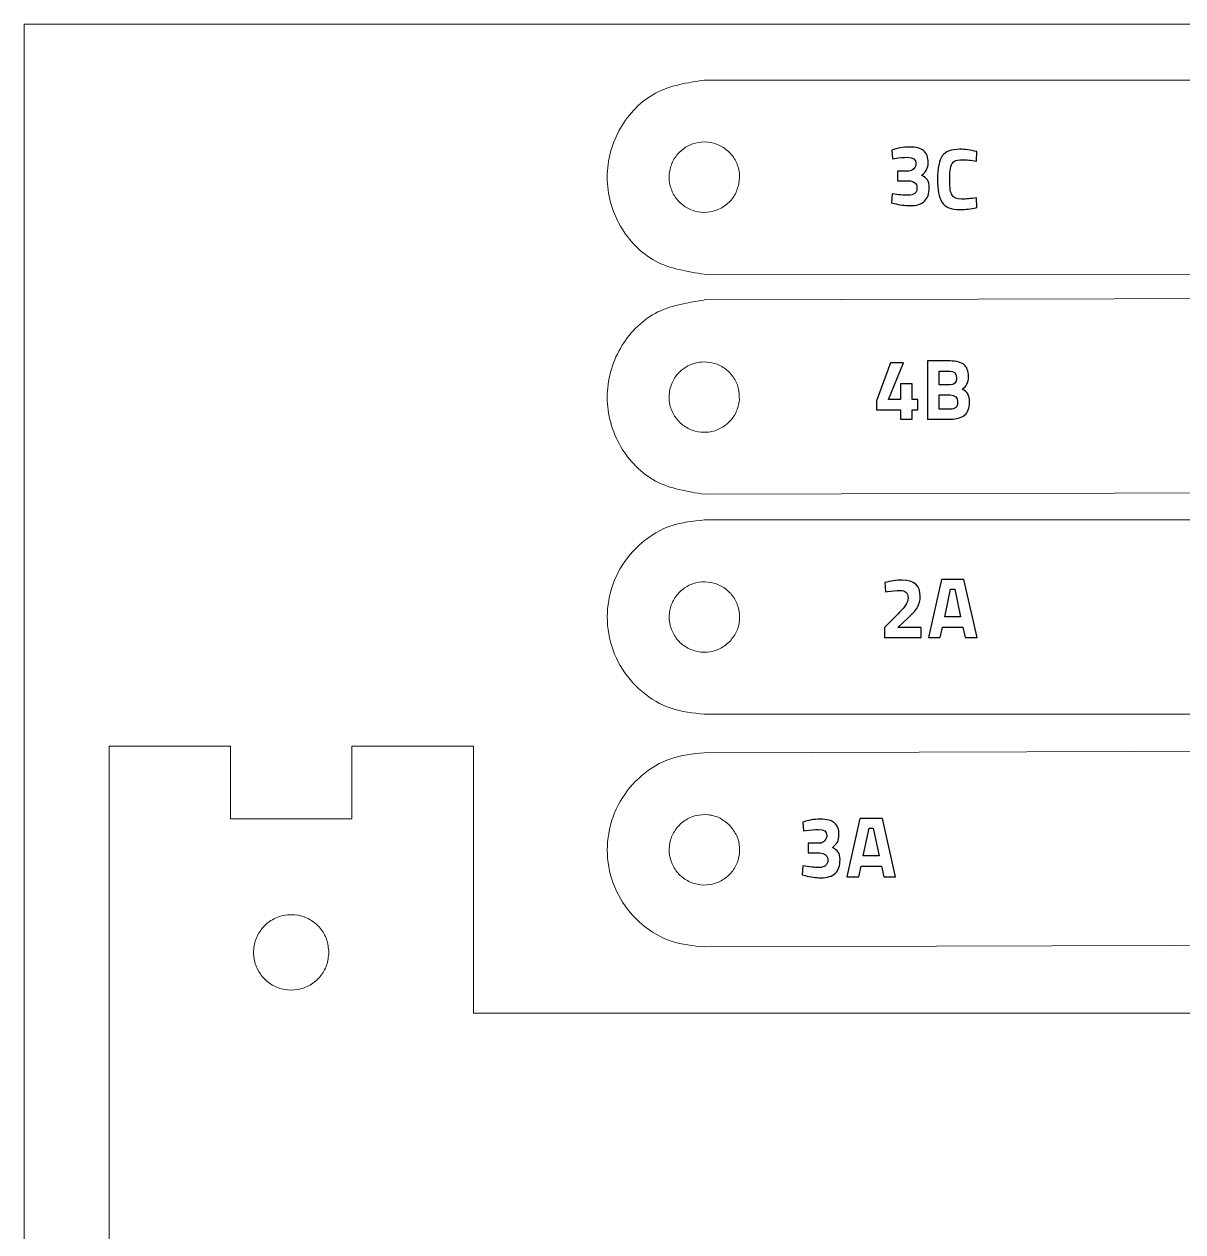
# Model space of a CAD drawing. Header units: millimetres. Extents: x -81 to 463, y -143 to -16.
# Drawn here: x 71.37 to 119.08, y -78.55 to -28.81 of the extents above; entities that cross this region are included whole.
import ezdxf

# ---------------------------------------------------------------- set-up
doc = ezdxf.new("R2010")
doc.units = ezdxf.units.MM
doc.header["$MEASUREMENT"] = 0
doc.layers.add('Layer 1', color=7, linetype='Continuous')

msp = doc.modelspace()

# ---------------------------------------------------------------- linework, layer by layer
at = {"layer": 'Layer 1', "lineweight": 9}
msp.add_lwpolyline([(71.367, -128.295), (240.489, -128.295), (240.489, -28.812), (71.367, -28.812), (71.367, -128.295)], close=True, dxfattribs=at)
for points, knots in [([(99.376, -31.113), (98.671, -31.223), (97.967, -31.333), (97.359, -31.66), (97.359, -31.66), (96.768, -31.976), (96.269, -32.495), (95.924, -33.094), (95.924, -33.094), (95.569, -33.711), (95.378, -34.411), (95.378, -35.112), (95.378, -35.112), (95.378, -35.812), (95.569, -36.513), (95.923, -37.13), (95.923, -37.13), (96.268, -37.729), (96.767, -38.248), (97.357, -38.565), (97.357, -38.565), (97.965, -38.892), (98.669, -39.002), (99.374, -39.113)], [0, 0, 0, 0, 0.142857, 0.142857, 0.142857, 0.142857, 0.285714, 0.285714, 0.285714, 0.285714, 0.428571, 0.428571, 0.428571, 0.428571, 0.571429, 0.571429, 0.571429, 0.571429, 0.714286, 0.714286, 0.714286, 0.714286, 1, 1, 1, 1]), ([(100.801, -35.376), (100.815, -35.206), (100.829, -35.036), (100.805, -34.87), (100.805, -34.87), (100.781, -34.706), (100.721, -34.546), (100.638, -34.4), (100.638, -34.4), (100.553, -34.252), (100.445, -34.12), (100.316, -34.01), (100.316, -34.01), (100.188, -33.9), (100.039, -33.812), (99.88, -33.754), (99.88, -33.754), (99.723, -33.695), (99.556, -33.664), (99.389, -33.663), (99.389, -33.663), (99.22, -33.661), (99.05, -33.69), (98.89, -33.746), (98.89, -33.746), (98.731, -33.803), (98.581, -33.888), (98.45, -33.996), (98.45, -33.996), (98.322, -34.103), (98.212, -34.232), (98.126, -34.376), (98.126, -34.376), (98.04, -34.522), (97.98, -34.683), (97.949, -34.849), (97.949, -34.849), (97.918, -35.016), (97.917, -35.188), (97.946, -35.355), (97.946, -35.355), (97.974, -35.52), (98.03, -35.68), (98.112, -35.825), (98.112, -35.825), (98.196, -35.973), (98.305, -36.106), (98.434, -36.216), (98.434, -36.216), (98.563, -36.326), (98.712, -36.413), (98.871, -36.472), (98.871, -36.472), (99.027, -36.53), (99.194, -36.561), (99.361, -36.563), (99.361, -36.563), (99.531, -36.565), (99.701, -36.536), (99.86, -36.479), (99.86, -36.479), (100.019, -36.423), (100.168, -36.337), (100.3, -36.23), (100.3, -36.23), (100.43, -36.123), (100.543, -35.995), (100.624, -35.85), (100.624, -35.85), (100.705, -35.703), (100.753, -35.54), (100.801, -35.376)], [0, 0, 0, 0, 0.052632, 0.052632, 0.052632, 0.052632, 0.105263, 0.105263, 0.105263, 0.105263, 0.157895, 0.157895, 0.157895, 0.157895, 0.210526, 0.210526, 0.210526, 0.210526, 0.263158, 0.263158, 0.263158, 0.263158, 0.315789, 0.315789, 0.315789, 0.315789, 0.368421, 0.368421, 0.368421, 0.368421, 0.421053, 0.421053, 0.421053, 0.421053, 0.473684, 0.473684, 0.473684, 0.473684, 0.526316, 0.526316, 0.526316, 0.526316, 0.578947, 0.578947, 0.578947, 0.578947, 0.631579, 0.631579, 0.631579, 0.631579, 0.684211, 0.684211, 0.684211, 0.684211, 0.736842, 0.736842, 0.736842, 0.736842, 0.789474, 0.789474, 0.789474, 0.789474, 0.842105, 0.842105, 0.842105, 0.842105, 0.894737, 0.894737, 0.894737, 0.894737, 1, 1, 1, 1]), ([(99.363, -40.173), (98.659, -40.285), (97.955, -40.398), (97.348, -40.726), (97.348, -40.726), (96.759, -41.044), (96.261, -41.565), (95.918, -42.164), (95.918, -42.164), (95.565, -42.782), (95.377, -43.482), (95.378, -44.183), (95.378, -44.183), (95.38, -44.883), (95.572, -45.583), (95.929, -46.199), (95.929, -46.199), (96.275, -46.796), (96.775, -47.315), (97.365, -47.63), (97.365, -47.63), (97.974, -47.955), (98.679, -48.064), (99.383, -48.173)], [0, 0, 0, 0, 0.142857, 0.142857, 0.142857, 0.142857, 0.285714, 0.285714, 0.285714, 0.285714, 0.428571, 0.428571, 0.428571, 0.428571, 0.571429, 0.571429, 0.571429, 0.571429, 0.714286, 0.714286, 0.714286, 0.714286, 1, 1, 1, 1]), ([(100.818, -44.296), (100.815, -44.126), (100.812, -43.956), (100.773, -43.792), (100.773, -43.792), (100.733, -43.632), (100.658, -43.478), (100.561, -43.341), (100.561, -43.341), (100.463, -43.202), (100.341, -43.08), (100.203, -42.983), (100.203, -42.983), (100.064, -42.886), (99.907, -42.814), (99.744, -42.771), (99.744, -42.771), (99.582, -42.728), (99.413, -42.714), (99.247, -42.728), (99.247, -42.728), (99.078, -42.743), (98.912, -42.788), (98.758, -42.86), (98.758, -42.86), (98.605, -42.932), (98.464, -43.031), (98.344, -43.151), (98.344, -43.151), (98.227, -43.27), (98.13, -43.409), (98.059, -43.56), (98.059, -43.56), (97.987, -43.714), (97.943, -43.88), (97.929, -44.049), (97.929, -44.049), (97.914, -44.218), (97.93, -44.389), (97.974, -44.553), (97.974, -44.553), (98.018, -44.714), (98.09, -44.868), (98.186, -45.005), (98.186, -45.005), (98.283, -45.143), (98.405, -45.265), (98.544, -45.362), (98.544, -45.362), (98.683, -45.459), (98.839, -45.531), (99.003, -45.575), (99.003, -45.575), (99.164, -45.617), (99.333, -45.632), (99.5, -45.617), (99.5, -45.617), (99.669, -45.602), (99.835, -45.558), (99.989, -45.486), (99.989, -45.486), (100.142, -45.414), (100.281, -45.315), (100.402, -45.194), (100.402, -45.194), (100.521, -45.076), (100.621, -44.937), (100.688, -44.785), (100.688, -44.785), (100.754, -44.631), (100.786, -44.464), (100.818, -44.296)], [0, 0, 0, 0, 0.052632, 0.052632, 0.052632, 0.052632, 0.105263, 0.105263, 0.105263, 0.105263, 0.157895, 0.157895, 0.157895, 0.157895, 0.210526, 0.210526, 0.210526, 0.210526, 0.263158, 0.263158, 0.263158, 0.263158, 0.315789, 0.315789, 0.315789, 0.315789, 0.368421, 0.368421, 0.368421, 0.368421, 0.421053, 0.421053, 0.421053, 0.421053, 0.473684, 0.473684, 0.473684, 0.473684, 0.526316, 0.526316, 0.526316, 0.526316, 0.578947, 0.578947, 0.578947, 0.578947, 0.631579, 0.631579, 0.631579, 0.631579, 0.684211, 0.684211, 0.684211, 0.684211, 0.736842, 0.736842, 0.736842, 0.736842, 0.789474, 0.789474, 0.789474, 0.789474, 0.842105, 0.842105, 0.842105, 0.842105, 0.894737, 0.894737, 0.894737, 0.894737, 1, 1, 1, 1]), ([(99.379, -49.232), (98.911, -49.28), (98.443, -49.328), (98.004, -49.475), (98.004, -49.475), (97.571, -49.621), (97.166, -49.864), (96.812, -50.163), (96.812, -50.163), (96.454, -50.467), (96.148, -50.828), (95.914, -51.232), (95.914, -51.232), (95.68, -51.636), (95.518, -52.083), (95.438, -52.544), (95.438, -52.544), (95.359, -52.999), (95.359, -53.466), (95.438, -53.92), (95.438, -53.92), (95.518, -54.381), (95.681, -54.828), (95.915, -55.233), (95.915, -55.233), (96.148, -55.637), (96.454, -55.998), (96.813, -56.301), (96.813, -56.301), (97.167, -56.6), (97.572, -56.843), (98.005, -56.989), (98.005, -56.989), (98.444, -57.137), (98.912, -57.184), (99.379, -57.232)], [0, 0, 0, 0, 0.1, 0.1, 0.1, 0.1, 0.2, 0.2, 0.2, 0.2, 0.3, 0.3, 0.3, 0.3, 0.4, 0.4, 0.4, 0.4, 0.5, 0.5, 0.5, 0.5, 0.6, 0.6, 0.6, 0.6, 0.7, 0.7, 0.7, 0.7, 0.8, 0.8, 0.8, 0.8, 1, 1, 1, 1]), ([(100.392, -54.27), (100.501, -54.139), (100.611, -54.008), (100.687, -53.858), (100.687, -53.858), (100.762, -53.711), (100.806, -53.545), (100.822, -53.378), (100.822, -53.378), (100.838, -53.209), (100.826, -53.038), (100.784, -52.874), (100.784, -52.874), (100.743, -52.71), (100.671, -52.553), (100.576, -52.413), (100.576, -52.413), (100.481, -52.275), (100.363, -52.154), (100.227, -52.056), (100.227, -52.056), (100.09, -51.957), (99.935, -51.882), (99.771, -51.836), (99.771, -51.836), (99.608, -51.79), (99.437, -51.773), (99.268, -51.786), (99.268, -51.786), (99.101, -51.799), (98.937, -51.841), (98.784, -51.91), (98.784, -51.91), (98.63, -51.979), (98.488, -52.076), (98.366, -52.194), (98.366, -52.194), (98.245, -52.313), (98.145, -52.453), (98.071, -52.606), (98.071, -52.606), (97.999, -52.756), (97.953, -52.92), (97.937, -53.086), (97.937, -53.086), (97.919, -53.254), (97.932, -53.426), (97.974, -53.59), (97.974, -53.59), (98.016, -53.755), (98.087, -53.911), (98.183, -54.051), (98.183, -54.051), (98.277, -54.189), (98.396, -54.31), (98.531, -54.408), (98.531, -54.408), (98.669, -54.507), (98.824, -54.582), (98.987, -54.628), (98.987, -54.628), (99.15, -54.674), (99.321, -54.69), (99.491, -54.678), (99.491, -54.678), (99.658, -54.666), (99.825, -54.626), (99.974, -54.554), (99.974, -54.554), (100.125, -54.482), (100.259, -54.376), (100.392, -54.27)], [0, 0, 0, 0, 0.052632, 0.052632, 0.052632, 0.052632, 0.105263, 0.105263, 0.105263, 0.105263, 0.157895, 0.157895, 0.157895, 0.157895, 0.210526, 0.210526, 0.210526, 0.210526, 0.263158, 0.263158, 0.263158, 0.263158, 0.315789, 0.315789, 0.315789, 0.315789, 0.368421, 0.368421, 0.368421, 0.368421, 0.421053, 0.421053, 0.421053, 0.421053, 0.473684, 0.473684, 0.473684, 0.473684, 0.526316, 0.526316, 0.526316, 0.526316, 0.578947, 0.578947, 0.578947, 0.578947, 0.631579, 0.631579, 0.631579, 0.631579, 0.684211, 0.684211, 0.684211, 0.684211, 0.736842, 0.736842, 0.736842, 0.736842, 0.789474, 0.789474, 0.789474, 0.789474, 0.842105, 0.842105, 0.842105, 0.842105, 0.894737, 0.894737, 0.894737, 0.894737, 1, 1, 1, 1]), ([(99.366, -58.818), (98.898, -58.868), (98.431, -58.917), (97.992, -59.066), (97.992, -59.066), (97.56, -59.213), (97.156, -59.457), (96.803, -59.758), (96.803, -59.758), (96.445, -60.062), (96.141, -60.424), (95.908, -60.829), (95.908, -60.829), (95.675, -61.234), (95.515, -61.681), (95.436, -62.142), (95.436, -62.142), (95.358, -62.597), (95.359, -63.064), (95.44, -63.518), (95.44, -63.518), (95.522, -63.979), (95.685, -64.425), (95.92, -64.829), (95.92, -64.829), (96.155, -65.232), (96.462, -65.592), (96.821, -65.895), (96.821, -65.895), (97.176, -66.193), (97.582, -66.434), (98.015, -66.579), (98.015, -66.579), (98.455, -66.726), (98.922, -66.772), (99.39, -66.818)], [0, 0, 0, 0, 0.1, 0.1, 0.1, 0.1, 0.2, 0.2, 0.2, 0.2, 0.3, 0.3, 0.3, 0.3, 0.4, 0.4, 0.4, 0.4, 0.5, 0.5, 0.5, 0.5, 0.6, 0.6, 0.6, 0.6, 0.7, 0.7, 0.7, 0.7, 0.8, 0.8, 0.8, 0.8, 1, 1, 1, 1]), ([(100.429, -61.819), (100.299, -61.708), (100.17, -61.597), (100.021, -61.519), (100.021, -61.519), (99.875, -61.441), (99.71, -61.396), (99.543, -61.378), (99.543, -61.378), (99.374, -61.359), (99.202, -61.369), (99.038, -61.409), (99.038, -61.409), (98.873, -61.448), (98.715, -61.518), (98.574, -61.612), (98.574, -61.612), (98.435, -61.704), (98.312, -61.821), (98.213, -61.955), (98.213, -61.955), (98.112, -62.092), (98.035, -62.246), (97.987, -62.408), (97.987, -62.408), (97.939, -62.571), (97.92, -62.742), (97.931, -62.911), (97.931, -62.911), (97.942, -63.078), (97.982, -63.243), (98.048, -63.396), (98.048, -63.396), (98.116, -63.551), (98.211, -63.695), (98.328, -63.818), (98.328, -63.818), (98.445, -63.941), (98.583, -64.043), (98.735, -64.118), (98.735, -64.118), (98.885, -64.192), (99.047, -64.24), (99.213, -64.259), (99.213, -64.259), (99.382, -64.278), (99.554, -64.268), (99.718, -64.228), (99.718, -64.228), (99.883, -64.188), (100.041, -64.119), (100.182, -64.025), (100.182, -64.025), (100.321, -63.932), (100.444, -63.816), (100.543, -63.681), (100.543, -63.681), (100.644, -63.545), (100.721, -63.391), (100.769, -63.228), (100.769, -63.228), (100.817, -63.066), (100.835, -62.895), (100.825, -62.725), (100.825, -62.725), (100.815, -62.558), (100.778, -62.391), (100.708, -62.241), (100.708, -62.241), (100.637, -62.088), (100.533, -61.954), (100.429, -61.819)], [0, 0, 0, 0, 0.052632, 0.052632, 0.052632, 0.052632, 0.105263, 0.105263, 0.105263, 0.105263, 0.157895, 0.157895, 0.157895, 0.157895, 0.210526, 0.210526, 0.210526, 0.210526, 0.263158, 0.263158, 0.263158, 0.263158, 0.315789, 0.315789, 0.315789, 0.315789, 0.368421, 0.368421, 0.368421, 0.368421, 0.421053, 0.421053, 0.421053, 0.421053, 0.473684, 0.473684, 0.473684, 0.473684, 0.526316, 0.526316, 0.526316, 0.526316, 0.578947, 0.578947, 0.578947, 0.578947, 0.631579, 0.631579, 0.631579, 0.631579, 0.684211, 0.684211, 0.684211, 0.684211, 0.736842, 0.736842, 0.736842, 0.736842, 0.789474, 0.789474, 0.789474, 0.789474, 0.842105, 0.842105, 0.842105, 0.842105, 0.894737, 0.894737, 0.894737, 0.894737, 1, 1, 1, 1]), ([(83.914, -67.043), (83.895, -66.862), (83.877, -66.681), (83.82, -66.51), (83.82, -66.51), (83.763, -66.342), (83.669, -66.185), (83.553, -66.048), (83.553, -66.048), (83.436, -65.909), (83.296, -65.79), (83.139, -65.7), (83.139, -65.7), (82.983, -65.609), (82.809, -65.546), (82.631, -65.515), (82.631, -65.515), (82.454, -65.484), (82.273, -65.484), (82.097, -65.515), (82.097, -65.515), (81.918, -65.546), (81.745, -65.609), (81.588, -65.7), (81.588, -65.7), (81.431, -65.79), (81.29, -65.909), (81.174, -66.048), (81.174, -66.048), (81.06, -66.185), (80.969, -66.342), (80.908, -66.51), (80.908, -66.51), (80.846, -66.681), (80.814, -66.862), (80.814, -67.043), (80.814, -67.043), (80.814, -67.225), (80.846, -67.406), (80.908, -67.576), (80.908, -67.576), (80.969, -67.744), (81.06, -67.901), (81.174, -68.038), (81.174, -68.038), (81.29, -68.178), (81.431, -68.296), (81.588, -68.387), (81.588, -68.387), (81.745, -68.478), (81.918, -68.541), (82.097, -68.572), (82.097, -68.572), (82.273, -68.603), (82.454, -68.603), (82.631, -68.572), (82.631, -68.572), (82.809, -68.541), (82.983, -68.478), (83.139, -68.387), (83.139, -68.387), (83.296, -68.296), (83.436, -68.178), (83.553, -68.038), (83.553, -68.038), (83.669, -67.901), (83.763, -67.744), (83.82, -67.576), (83.82, -67.576), (83.877, -67.406), (83.895, -67.225), (83.914, -67.043)], [0, 0, 0, 0, 0.052632, 0.052632, 0.052632, 0.052632, 0.105263, 0.105263, 0.105263, 0.105263, 0.157895, 0.157895, 0.157895, 0.157895, 0.210526, 0.210526, 0.210526, 0.210526, 0.263158, 0.263158, 0.263158, 0.263158, 0.315789, 0.315789, 0.315789, 0.315789, 0.368421, 0.368421, 0.368421, 0.368421, 0.421053, 0.421053, 0.421053, 0.421053, 0.473684, 0.473684, 0.473684, 0.473684, 0.526316, 0.526316, 0.526316, 0.526316, 0.578947, 0.578947, 0.578947, 0.578947, 0.631579, 0.631579, 0.631579, 0.631579, 0.684211, 0.684211, 0.684211, 0.684211, 0.736842, 0.736842, 0.736842, 0.736842, 0.789474, 0.789474, 0.789474, 0.789474, 0.842105, 0.842105, 0.842105, 0.842105, 0.894737, 0.894737, 0.894737, 0.894737, 1, 1, 1, 1])]:
    msp.add_open_spline(points, degree=3, knots=knots, dxfattribs=at)
for points in [[(99.376, -31.112), (99.376, -31.112), (138.776, -31.124), (138.776, -31.124)], [(99.374, -39.113), (99.374, -39.113), (138.774, -39.123), (138.774, -39.123)], [(99.363, -40.172), (99.363, -40.172), (138.763, -40.073), (138.763, -40.073)], [(99.383, -48.172), (99.383, -48.172), (138.783, -48.073), (138.783, -48.073)], [(99.38, -49.231), (99.38, -49.231), (149.38, -49.227), (149.38, -49.227)], [(99.38, -57.231), (99.38, -57.231), (149.38, -57.227), (149.38, -57.227)], [(79.864, -58.543), (79.864, -58.543), (74.864, -58.543), (74.864, -58.543)], [(74.864, -58.543), (74.864, -61.425), (74.864, -69.542), (74.864, -69.542)], [(79.864, -58.543), (79.864, -58.543), (79.864, -61.544), (79.864, -61.544)], [(89.864, -58.543), (89.864, -58.543), (84.864, -58.543), (84.864, -58.543)], [(84.864, -61.544), (84.864, -61.544), (84.864, -58.543), (84.864, -58.543)], [(89.864, -69.542), (89.864, -69.542), (89.864, -61.425), (89.864, -58.543)], [(99.366, -58.819), (99.366, -58.819), (161.365, -58.63), (161.365, -58.63)], [(79.864, -61.544), (79.864, -61.544), (84.864, -61.544), (84.864, -61.544)], [(99.391, -66.819), (99.391, -66.819), (161.389, -66.63), (161.389, -66.63)], [(74.864, -89.542), (74.864, -89.542), (74.864, -69.542), (74.864, -69.542)], [(89.864, -69.542), (89.864, -69.542), (138.524, -69.542), (138.524, -69.542)]]:
    msp.add_open_spline(points, degree=3, dxfattribs=at)
at = {"layer": 'Layer 1'}
for points, knots in [([(107.098, -34), (107.315, -33.915), (107.556, -33.873), (107.823, -33.873), (107.823, -33.873), (108.09, -33.873), (108.285, -33.924), (108.407, -34.026), (108.407, -34.026), (108.53, -34.129), (108.591, -34.293), (108.591, -34.518), (108.591, -34.518), (108.591, -34.744), (108.5, -34.917), (108.319, -35.037), (108.319, -35.037), (108.432, -35.098), (108.513, -35.162), (108.561, -35.227), (108.561, -35.227), (108.609, -35.293), (108.633, -35.398), (108.633, -35.541), (108.633, -35.541), (108.633, -35.793), (108.57, -35.98), (108.444, -36.102), (108.444, -36.102), (108.319, -36.225), (108.117, -36.286), (107.839, -36.286), (107.839, -36.286), (107.635, -36.286), (107.42, -36.255), (107.194, -36.194), (107.194, -36.194), (107.194, -36.194), (107.081, -36.166), (107.081, -36.166), (107.081, -36.166), (107.081, -36.166), (107.106, -35.795), (107.106, -35.795), (107.106, -35.795), (107.369, -35.84), (107.59, -35.862), (107.769, -35.862), (107.769, -35.862), (108.011, -35.862), (108.132, -35.759), (108.132, -35.552), (108.132, -35.552), (108.132, -35.465), (108.101, -35.396), (108.039, -35.344), (108.039, -35.344), (107.976, -35.292), (107.895, -35.266), (107.793, -35.266), (107.793, -35.266), (107.793, -35.266), (107.324, -35.266), (107.324, -35.266), (107.324, -35.266), (107.324, -35.266), (107.324, -34.864), (107.324, -34.864), (107.324, -34.864), (107.324, -34.864), (107.793, -34.864), (107.793, -34.864), (107.793, -34.864), (107.871, -34.864), (107.94, -34.831), (108, -34.765), (108, -34.765), (108.06, -34.699), (108.09, -34.627), (108.09, -34.547), (108.09, -34.547), (108.09, -34.38), (107.973, -34.296), (107.741, -34.296), (107.741, -34.296), (107.578, -34.296), (107.405, -34.313), (107.222, -34.345), (107.222, -34.345), (107.222, -34.345), (107.13, -34.36), (107.13, -34.36), (107.13, -34.36), (107.13, -34.36), (107.098, -34), (107.098, -34)], [0, 0, 0, 0, 0.04, 0.04, 0.04, 0.04, 0.08, 0.08, 0.08, 0.08, 0.12, 0.12, 0.12, 0.12, 0.16, 0.16, 0.16, 0.16, 0.2, 0.2, 0.2, 0.2, 0.24, 0.24, 0.24, 0.24, 0.28, 0.28, 0.28, 0.28, 0.32, 0.32, 0.32, 0.32, 0.36, 0.36, 0.36, 0.36, 0.4, 0.4, 0.4, 0.4, 0.44, 0.44, 0.44, 0.44, 0.48, 0.48, 0.48, 0.48, 0.52, 0.52, 0.52, 0.52, 0.56, 0.56, 0.56, 0.56, 0.6, 0.6, 0.6, 0.6, 0.64, 0.64, 0.64, 0.64, 0.68, 0.68, 0.68, 0.68, 0.72, 0.72, 0.72, 0.72, 0.76, 0.76, 0.76, 0.76, 0.8, 0.8, 0.8, 0.8, 0.84, 0.84, 0.84, 0.84, 0.88, 0.88, 0.88, 0.88, 0.92, 0.92, 0.92, 0.92, 1, 1, 1, 1]), ([(110.593, -36.367), (110.343, -36.421), (110.119, -36.448), (109.919, -36.448), (109.919, -36.448), (109.719, -36.448), (109.559, -36.424), (109.439, -36.374), (109.439, -36.374), (109.319, -36.325), (109.225, -36.246), (109.157, -36.138), (109.157, -36.138), (109.089, -36.03), (109.042, -35.903), (109.016, -35.757), (109.016, -35.757), (108.99, -35.611), (108.977, -35.428), (108.977, -35.206), (108.977, -35.206), (108.977, -34.743), (109.042, -34.42), (109.173, -34.238), (109.173, -34.238), (109.303, -34.056), (109.544, -33.965), (109.894, -33.965), (109.894, -33.965), (110.097, -33.965), (110.331, -33.996), (110.596, -34.06), (110.596, -34.06), (110.596, -34.06), (110.582, -34.448), (110.582, -34.448), (110.582, -34.448), (110.349, -34.413), (110.156, -34.395), (110.002, -34.395), (110.002, -34.395), (109.848, -34.395), (109.738, -34.416), (109.672, -34.457), (109.672, -34.457), (109.606, -34.498), (109.557, -34.576), (109.526, -34.691), (109.526, -34.691), (109.494, -34.807), (109.478, -35.003), (109.478, -35.281), (109.478, -35.281), (109.478, -35.558), (109.51, -35.75), (109.575, -35.857), (109.575, -35.857), (109.64, -35.964), (109.769, -36.018), (109.963, -36.018), (109.963, -36.018), (110.157, -36.018), (110.363, -36.002), (110.582, -35.969), (110.582, -35.969), (110.582, -35.969), (110.593, -36.367), (110.593, -36.367)], [0, 0, 0, 0, 0.055556, 0.055556, 0.055556, 0.055556, 0.111111, 0.111111, 0.111111, 0.111111, 0.166667, 0.166667, 0.166667, 0.166667, 0.222222, 0.222222, 0.222222, 0.222222, 0.277778, 0.277778, 0.277778, 0.277778, 0.333333, 0.333333, 0.333333, 0.333333, 0.388889, 0.388889, 0.388889, 0.388889, 0.444444, 0.444444, 0.444444, 0.444444, 0.5, 0.5, 0.5, 0.5, 0.555556, 0.555556, 0.555556, 0.555556, 0.611111, 0.611111, 0.611111, 0.611111, 0.666667, 0.666667, 0.666667, 0.666667, 0.722222, 0.722222, 0.722222, 0.722222, 0.777778, 0.777778, 0.777778, 0.777778, 0.833333, 0.833333, 0.833333, 0.833333, 0.888889, 0.888889, 0.888889, 0.888889, 1, 1, 1, 1]), ([(107.453, -45.084), (107.453, -45.084), (107.453, -44.7), (107.453, -44.7), (107.453, -44.7), (107.453, -44.7), (106.465, -44.7), (106.465, -44.7), (106.465, -44.7), (106.465, -44.7), (106.465, -44.33), (106.465, -44.33), (106.465, -44.33), (106.465, -44.33), (107.04, -42.756), (107.04, -42.756), (107.04, -42.756), (107.04, -42.756), (107.576, -42.756), (107.576, -42.756), (107.576, -42.756), (107.576, -42.756), (106.952, -44.276), (106.952, -44.276), (106.952, -44.276), (106.952, -44.276), (107.453, -44.276), (107.453, -44.276), (107.453, -44.276), (107.453, -44.276), (107.453, -43.624), (107.453, -43.624), (107.453, -43.624), (107.453, -43.624), (107.94, -43.624), (107.94, -43.624), (107.94, -43.624), (107.94, -43.624), (107.94, -44.276), (107.94, -44.276), (107.94, -44.276), (107.94, -44.276), (108.162, -44.276), (108.162, -44.276), (108.162, -44.276), (108.162, -44.276), (108.162, -44.7), (108.162, -44.7), (108.162, -44.7), (108.162, -44.7), (107.94, -44.7), (107.94, -44.7), (107.94, -44.7), (107.94, -44.7), (107.94, -45.084), (107.94, -45.084), (107.94, -45.084), (107.94, -45.084), (107.453, -45.084), (107.453, -45.084)], [0, 0, 0, 0, 0.0625, 0.0625, 0.0625, 0.0625, 0.125, 0.125, 0.125, 0.125, 0.1875, 0.1875, 0.1875, 0.1875, 0.25, 0.25, 0.25, 0.25, 0.3125, 0.3125, 0.3125, 0.3125, 0.375, 0.375, 0.375, 0.375, 0.4375, 0.4375, 0.4375, 0.4375, 0.5, 0.5, 0.5, 0.5, 0.5625, 0.5625, 0.5625, 0.5625, 0.625, 0.625, 0.625, 0.625, 0.6875, 0.6875, 0.6875, 0.6875, 0.75, 0.75, 0.75, 0.75, 0.8125, 0.8125, 0.8125, 0.8125, 0.875, 0.875, 0.875, 0.875, 1, 1, 1, 1]), ([(108.561, -42.685), (108.561, -42.685), (109.503, -42.685), (109.503, -42.685), (109.503, -42.685), (109.752, -42.685), (109.939, -42.736), (110.064, -42.835), (110.064, -42.835), (110.188, -42.935), (110.251, -43.097), (110.251, -43.321), (110.251, -43.321), (110.251, -43.455), (110.231, -43.561), (110.191, -43.64), (110.191, -43.64), (110.15, -43.719), (110.082, -43.788), (109.986, -43.85), (109.986, -43.85), (110.092, -43.894), (110.17, -43.959), (110.221, -44.044), (110.221, -44.044), (110.271, -44.128), (110.296, -44.246), (110.296, -44.397), (110.296, -44.397), (110.296, -44.629), (110.228, -44.802), (110.092, -44.915), (110.092, -44.915), (109.955, -45.028), (109.764, -45.084), (109.517, -45.084), (109.517, -45.084), (109.517, -45.084), (108.561, -45.084), (108.561, -45.084), (108.561, -45.084), (108.561, -45.084), (108.561, -42.685), (108.561, -42.685)], [0, 0, 0, 0, 0.083333, 0.083333, 0.083333, 0.083333, 0.166667, 0.166667, 0.166667, 0.166667, 0.25, 0.25, 0.25, 0.25, 0.333333, 0.333333, 0.333333, 0.333333, 0.416667, 0.416667, 0.416667, 0.416667, 0.5, 0.5, 0.5, 0.5, 0.583333, 0.583333, 0.583333, 0.583333, 0.666667, 0.666667, 0.666667, 0.666667, 0.75, 0.75, 0.75, 0.75, 0.833333, 0.833333, 0.833333, 0.833333, 1, 1, 1, 1]), ([(109.478, -43.102), (109.478, -43.102), (109.047, -43.102), (109.047, -43.102), (109.047, -43.102), (109.047, -43.102), (109.047, -43.673), (109.047, -43.673), (109.047, -43.673), (109.047, -43.673), (109.481, -43.673), (109.481, -43.673), (109.481, -43.673), (109.665, -43.673), (109.757, -43.578), (109.757, -43.388), (109.757, -43.388), (109.757, -43.197), (109.664, -43.102), (109.478, -43.102)], [0, 0, 0, 0, 0.166667, 0.166667, 0.166667, 0.166667, 0.333333, 0.333333, 0.333333, 0.333333, 0.5, 0.5, 0.5, 0.5, 0.666667, 0.666667, 0.666667, 0.666667, 1, 1, 1, 1]), ([(109.492, -44.083), (109.492, -44.083), (109.047, -44.083), (109.047, -44.083), (109.047, -44.083), (109.047, -44.083), (109.047, -44.668), (109.047, -44.668), (109.047, -44.668), (109.047, -44.668), (109.492, -44.668), (109.492, -44.668), (109.492, -44.668), (109.598, -44.668), (109.676, -44.647), (109.727, -44.605), (109.727, -44.605), (109.777, -44.562), (109.802, -44.485), (109.802, -44.372), (109.802, -44.372), (109.802, -44.179), (109.699, -44.083), (109.492, -44.083)], [0, 0, 0, 0, 0.142857, 0.142857, 0.142857, 0.142857, 0.285714, 0.285714, 0.285714, 0.285714, 0.428571, 0.428571, 0.428571, 0.428571, 0.571429, 0.571429, 0.571429, 0.571429, 0.714286, 0.714286, 0.714286, 0.714286, 1, 1, 1, 1]), ([(108.303, -54.08), (108.303, -54.08), (106.793, -54.08), (106.793, -54.08), (106.793, -54.08), (106.793, -54.08), (106.793, -53.667), (106.793, -53.667), (106.793, -53.667), (106.793, -53.667), (107.291, -53.163), (107.291, -53.163), (107.291, -53.163), (107.467, -52.982), (107.59, -52.843), (107.659, -52.747), (107.659, -52.747), (107.729, -52.65), (107.763, -52.547), (107.763, -52.438), (107.763, -52.438), (107.763, -52.329), (107.734, -52.252), (107.677, -52.207), (107.677, -52.207), (107.619, -52.162), (107.538, -52.14), (107.432, -52.14), (107.432, -52.14), (107.274, -52.14), (107.103, -52.154), (106.917, -52.182), (106.917, -52.182), (106.917, -52.182), (106.832, -52.193), (106.832, -52.193), (106.832, -52.193), (106.832, -52.193), (106.807, -51.815), (106.807, -51.815), (106.807, -51.815), (107.038, -51.745), (107.276, -51.709), (107.523, -51.709), (107.523, -51.709), (108.017, -51.709), (108.264, -51.932), (108.264, -52.376), (108.264, -52.376), (108.264, -52.55), (108.227, -52.701), (108.151, -52.828), (108.151, -52.828), (108.076, -52.955), (107.94, -53.109), (107.742, -53.29), (107.742, -53.29), (107.742, -53.29), (107.337, -53.657), (107.337, -53.657), (107.337, -53.657), (107.337, -53.657), (108.303, -53.657), (108.303, -53.657), (108.303, -53.657), (108.303, -53.657), (108.303, -54.08), (108.303, -54.08)], [0, 0, 0, 0, 0.055556, 0.055556, 0.055556, 0.055556, 0.111111, 0.111111, 0.111111, 0.111111, 0.166667, 0.166667, 0.166667, 0.166667, 0.222222, 0.222222, 0.222222, 0.222222, 0.277778, 0.277778, 0.277778, 0.277778, 0.333333, 0.333333, 0.333333, 0.333333, 0.388889, 0.388889, 0.388889, 0.388889, 0.444444, 0.444444, 0.444444, 0.444444, 0.5, 0.5, 0.5, 0.5, 0.555556, 0.555556, 0.555556, 0.555556, 0.611111, 0.611111, 0.611111, 0.611111, 0.666667, 0.666667, 0.666667, 0.666667, 0.722222, 0.722222, 0.722222, 0.722222, 0.777778, 0.777778, 0.777778, 0.777778, 0.833333, 0.833333, 0.833333, 0.833333, 0.888889, 0.888889, 0.888889, 0.888889, 1, 1, 1, 1]), ([(108.6, -54.08), (108.6, -54.08), (109.139, -51.681), (109.139, -51.681), (109.139, -51.681), (109.139, -51.681), (110.064, -51.681), (110.064, -51.681), (110.064, -51.681), (110.064, -51.681), (110.603, -54.08), (110.603, -54.08), (110.603, -54.08), (110.603, -54.08), (110.116, -54.08), (110.116, -54.08), (110.116, -54.08), (110.116, -54.08), (110.021, -53.646), (110.021, -53.646), (110.021, -53.646), (110.021, -53.646), (109.182, -53.646), (109.182, -53.646), (109.182, -53.646), (109.182, -53.646), (109.086, -54.08), (109.086, -54.08), (109.086, -54.08), (109.086, -54.08), (108.6, -54.08), (108.6, -54.08)], [0, 0, 0, 0, 0.111111, 0.111111, 0.111111, 0.111111, 0.222222, 0.222222, 0.222222, 0.222222, 0.333333, 0.333333, 0.333333, 0.333333, 0.444444, 0.444444, 0.444444, 0.444444, 0.555556, 0.555556, 0.555556, 0.555556, 0.666667, 0.666667, 0.666667, 0.666667, 0.777778, 0.777778, 0.777778, 0.777778, 1, 1, 1, 1]), ([(109.517, -52.084), (109.517, -52.084), (109.273, -53.223), (109.273, -53.223), (109.273, -53.223), (109.273, -53.223), (109.93, -53.223), (109.93, -53.223), (109.93, -53.223), (109.93, -53.223), (109.686, -52.084), (109.686, -52.084), (109.686, -52.084), (109.686, -52.084), (109.517, -52.084), (109.517, -52.084)], [0, 0, 0, 0, 0.2, 0.2, 0.2, 0.2, 0.4, 0.4, 0.4, 0.4, 0.6, 0.6, 0.6, 0.6, 1, 1, 1, 1]), ([(103.428, -61.683), (103.644, -61.598), (103.886, -61.556), (104.153, -61.556), (104.153, -61.556), (104.419, -61.556), (104.614, -61.607), (104.736, -61.709), (104.736, -61.709), (104.859, -61.811), (104.92, -61.975), (104.92, -62.201), (104.92, -62.201), (104.92, -62.427), (104.829, -62.6), (104.648, -62.72), (104.648, -62.72), (104.761, -62.781), (104.842, -62.844), (104.89, -62.91), (104.89, -62.91), (104.938, -62.976), (104.962, -63.081), (104.962, -63.224), (104.962, -63.224), (104.962, -63.476), (104.899, -63.663), (104.773, -63.785), (104.773, -63.785), (104.648, -63.908), (104.446, -63.969), (104.168, -63.969), (104.168, -63.969), (103.964, -63.969), (103.749, -63.938), (103.523, -63.877), (103.523, -63.877), (103.523, -63.877), (103.41, -63.849), (103.41, -63.849), (103.41, -63.849), (103.41, -63.849), (103.435, -63.478), (103.435, -63.478), (103.435, -63.478), (103.698, -63.523), (103.919, -63.545), (104.098, -63.545), (104.098, -63.545), (104.34, -63.545), (104.461, -63.442), (104.461, -63.235), (104.461, -63.235), (104.461, -63.148), (104.43, -63.079), (104.368, -63.027), (104.368, -63.027), (104.305, -62.975), (104.224, -62.949), (104.123, -62.949), (104.123, -62.949), (104.123, -62.949), (103.653, -62.949), (103.653, -62.949), (103.653, -62.949), (103.653, -62.949), (103.653, -62.547), (103.653, -62.547), (103.653, -62.547), (103.653, -62.547), (104.123, -62.547), (104.123, -62.547), (104.123, -62.547), (104.2, -62.547), (104.269, -62.514), (104.329, -62.448), (104.329, -62.448), (104.389, -62.382), (104.419, -62.309), (104.419, -62.229), (104.419, -62.229), (104.419, -62.062), (104.302, -61.979), (104.07, -61.979), (104.07, -61.979), (103.907, -61.979), (103.734, -61.995), (103.551, -62.028), (103.551, -62.028), (103.551, -62.028), (103.459, -62.043), (103.459, -62.043), (103.459, -62.043), (103.459, -62.043), (103.428, -61.683), (103.428, -61.683)], [0, 0, 0, 0, 0.04, 0.04, 0.04, 0.04, 0.08, 0.08, 0.08, 0.08, 0.12, 0.12, 0.12, 0.12, 0.16, 0.16, 0.16, 0.16, 0.2, 0.2, 0.2, 0.2, 0.24, 0.24, 0.24, 0.24, 0.28, 0.28, 0.28, 0.28, 0.32, 0.32, 0.32, 0.32, 0.36, 0.36, 0.36, 0.36, 0.4, 0.4, 0.4, 0.4, 0.44, 0.44, 0.44, 0.44, 0.48, 0.48, 0.48, 0.48, 0.52, 0.52, 0.52, 0.52, 0.56, 0.56, 0.56, 0.56, 0.6, 0.6, 0.6, 0.6, 0.64, 0.64, 0.64, 0.64, 0.68, 0.68, 0.68, 0.68, 0.72, 0.72, 0.72, 0.72, 0.76, 0.76, 0.76, 0.76, 0.8, 0.8, 0.8, 0.8, 0.84, 0.84, 0.84, 0.84, 0.88, 0.88, 0.88, 0.88, 0.92, 0.92, 0.92, 0.92, 1, 1, 1, 1]), ([(105.244, -63.926), (105.244, -63.926), (105.784, -61.527), (105.784, -61.527), (105.784, -61.527), (105.784, -61.527), (106.708, -61.527), (106.708, -61.527), (106.708, -61.527), (106.708, -61.527), (107.248, -63.926), (107.248, -63.926), (107.248, -63.926), (107.248, -63.926), (106.761, -63.926), (106.761, -63.926), (106.761, -63.926), (106.761, -63.926), (106.666, -63.492), (106.666, -63.492), (106.666, -63.492), (106.666, -63.492), (105.827, -63.492), (105.827, -63.492), (105.827, -63.492), (105.827, -63.492), (105.731, -63.926), (105.731, -63.926), (105.731, -63.926), (105.731, -63.926), (105.244, -63.926), (105.244, -63.926)], [0, 0, 0, 0, 0.111111, 0.111111, 0.111111, 0.111111, 0.222222, 0.222222, 0.222222, 0.222222, 0.333333, 0.333333, 0.333333, 0.333333, 0.444444, 0.444444, 0.444444, 0.444444, 0.555556, 0.555556, 0.555556, 0.555556, 0.666667, 0.666667, 0.666667, 0.666667, 0.777778, 0.777778, 0.777778, 0.777778, 1, 1, 1, 1]), ([(106.162, -61.93), (106.162, -61.93), (105.918, -63.069), (105.918, -63.069), (105.918, -63.069), (105.918, -63.069), (106.574, -63.069), (106.574, -63.069), (106.574, -63.069), (106.574, -63.069), (106.331, -61.93), (106.331, -61.93), (106.331, -61.93), (106.331, -61.93), (106.162, -61.93), (106.162, -61.93)], [0, 0, 0, 0, 0.2, 0.2, 0.2, 0.2, 0.4, 0.4, 0.4, 0.4, 0.6, 0.6, 0.6, 0.6, 1, 1, 1, 1])]:
    msp.add_open_spline(points, degree=3, knots=knots, dxfattribs=at)

doc.saveas('drawing.dxf')
